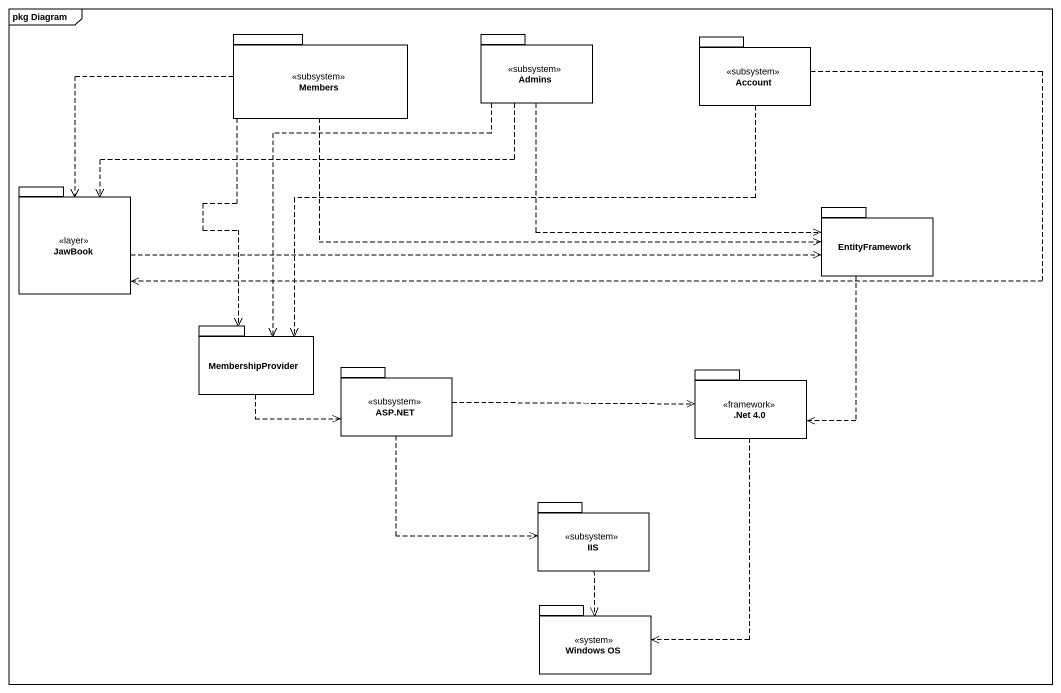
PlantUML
@startuml
mainframe pkg Diagram
package Members <<subsystem>> {
}
package Admins <<subsystem>> {
}
package Account <<subsystem>> {
}
package JawBook <<layer>> {
}
package EntityFramework {
}
package MembershipProvider {
}
package "ASP.NET" as ASP_NET <<subsystem>> {
}
package ".Net 4.0" as Net_4_0 <<framework>> {
}
package IIS <<subsystem>> {
}
package "Windows OS" as Windows_OS <<system>> {
}
Members ..> JawBook
Members .right.> EntityFramework
Members ..> MembershipProvider
Admins .left.> JawBook
Admins .right.> EntityFramework
Admins ..> MembershipProvider
Account .left.> JawBook
Account .left.> MembershipProvider
JawBook .right.> EntityFramework
EntityFramework ..> Net_4_0
MembershipProvider .right.> ASP_NET
ASP_NET .right.> Net_4_0
ASP_NET ..> IIS
Net_4_0 ..> Windows_OS
IIS ..> Windows_OS
@enduml
